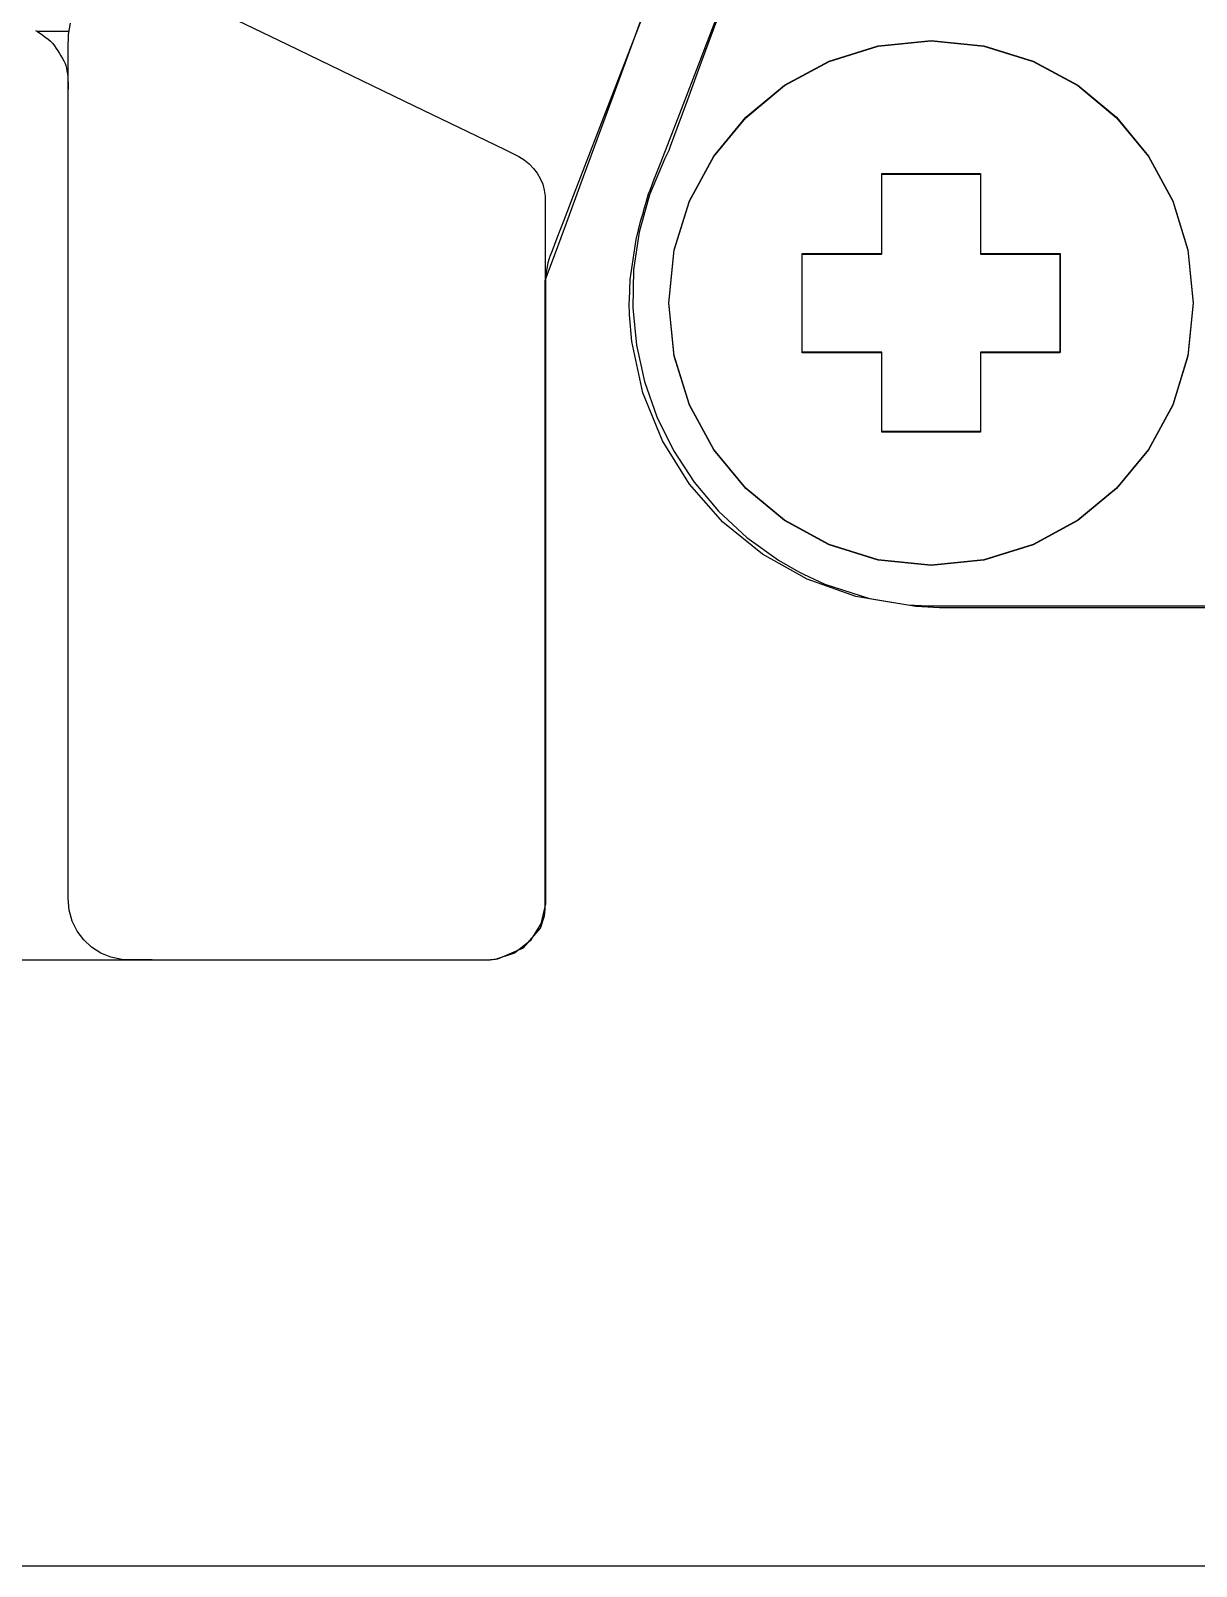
# Model space of a CAD drawing. Extents: x 1 to 47.7, y 0.2 to 35.
# Drawn here: x 37.041 to 37.63, y 10.665 to 11.44 of the extents above; entities that cross this region are included whole.
import ezdxf

# ---------------------------------------------------------------- set-up
doc = ezdxf.new("R2010")
doc.units = 0
doc.header["$MEASUREMENT"] = 0
for name, color, linetype in [('5_1___24__TARGET_LEDS___12', 7, 'CONTINUOUS'), ('6_1__EMPTY_IO_BOARD_POSITI', 7, 'CONTINUOUS'), ('6_2___8__INDEPENDENT_INPUT', 7, 'CONTINUOUS'), ('6_3___8__OPTOISO_INDEPENDE', 7, 'CONTINUOUS'), ('6_4___24__OPTOISO_INDEPEND', 7, 'CONTINUOUS'), ('6_5___8__INDEPENDENT_INPUT', 7, 'CONTINUOUS'), ('6_6___8__INDEPENDENT_INPUT', 7, 'CONTINUOUS'), ('6_7___8__OPTOISO_INDEPENDE', 7, 'CONTINUOUS'), ('6_8___8__OPTOISO_INDEPENDE', 7, 'CONTINUOUS'), ('7_0_____DWG', 7, 'CONTINUOUS')]:
    doc.layers.add(name, color=color, linetype=linetype)

msp = doc.modelspace()

# ---------------------------------------------------------------- linework, layer by layer
at = {"layer": '5_1___24__TARGET_LEDS___12'}
for points in [[(37.00988, 10.9711), (37.04371, 10.9711), (37.07542, 10.9711), (37.10496, 10.9711), (37.13227, 10.9711), (37.1573, 10.9711), (37.17999, 10.9711), (37.20029, 10.9711), (37.21813, 10.9711), (37.23348, 10.9711), (37.24626, 10.9711), (37.25642, 10.9711), (37.26391, 10.9711), (37.26867, 10.9711), (37.2711, 10.9711), (37.27302, 10.97118), (37.27676, 10.97163), (37.2898, 10.97707), (37.29836, 10.98706), (37.30037, 10.99325), (37.3007, 10.99655), (37.30071, 11.00078), (37.30071, 11.00637), (37.30071, 11.01426), (37.30071, 11.03608), (37.30071, 11.06443), (37.30071, 11.0975), (37.30071, 11.17051), (37.30071, 11.20684), (37.30071, 11.24063), (37.30071, 11.27007), (37.30071, 11.29334), (37.30071, 11.30209), (37.30071, 11.30863), (37.30071, 11.31272), (37.30071, 11.31413), (37.30106, 11.31508), (37.30207, 11.31782), (37.30584, 11.32807), (37.31158, 11.34368), (37.31884, 11.36342), (37.33613, 11.41043), (37.35414, 11.45939)], [(37.14071, 11.44766), (37.17044, 11.43331), (37.20288, 11.41765), (37.23442, 11.40243), (37.26144, 11.38939), (37.2803, 11.38029), (37.28739, 11.37686), (37.29011, 11.37507), (37.29257, 11.37304), (37.29476, 11.37077), (37.29664, 11.36829), (37.2982, 11.36563), (37.29941, 11.3628), (37.30023, 11.35983), (37.30066, 11.35675), (37.30071, 11.35475), (37.30071, 11.35178), (37.30071, 11.3466), (37.30071, 11.34002), (37.30071, 11.33284), (37.30071, 11.32586), (37.30071, 11.31988), (37.30071, 11.3157), (37.30071, 11.31413)], [(37.04315, 11.44049), (37.04438, 11.43974), (37.04562, 11.43893), (37.04686, 11.43806), (37.04812, 11.43713), (37.0494, 11.43614), (37.05071, 11.43508), (37.05194, 11.43392), (37.05273, 11.43267), (37.05356, 11.43141), (37.0544, 11.43014), (37.05524, 11.42887), (37.05604, 11.4276), (37.0568, 11.42634), (37.05749, 11.42508), (37.05808, 11.42384), (37.05851, 11.4227), (37.05882, 11.42147), (37.05907, 11.4201), (37.05928, 11.41862), (37.05944, 11.41706), (37.05955, 11.41546), (37.05963, 11.41385), (37.05968, 11.41229), (37.05969, 11.41079)], [(37.0439, 11.44003), (37.05969, 11.44003)], [(37.10204, 10.9711), (37.10156, 10.9711), (37.1003, 10.9711), (37.0985, 10.9711), (37.0964, 10.9711), (37.09423, 10.9711), (37.09225, 10.9711), (37.09069, 10.9711), (37.08979, 10.9711), (37.08678, 10.97124), (37.08124, 10.97234), (37.07612, 10.97442), (37.07151, 10.9774), (37.06751, 10.98116), (37.06423, 10.9856), (37.06176, 10.99062), (37.06021, 10.99613), (37.05966, 11.002), (37.05966, 11.01859), (37.05966, 11.0627), (37.05966, 11.12586), (37.05966, 11.19962), (37.05966, 11.27549), (37.05966, 11.345), (37.05966, 11.3997), (37.05966, 11.43111), (37.0598, 11.43841), (37.06086, 11.44411)], [(37.38767, 11.44665), (37.37952, 11.42449), (37.37253, 11.40548), (37.36714, 11.39085), (37.36382, 11.38182), (37.36307, 11.37977), (37.36295, 11.37944), (37.3611, 11.37581), (37.35339, 11.35739), (37.34817, 11.33854), (37.34538, 11.31947), (37.34494, 11.3004), (37.3468, 11.28153), (37.35089, 11.26308), (37.35714, 11.24525), (37.36549, 11.22826), (37.37588, 11.21232), (37.38823, 11.19763), (37.40249, 11.18442), (37.41859, 11.17289), (37.42731, 11.16782), (37.4299, 11.16646), (37.43122, 11.16578), (37.44205, 11.16087), (37.4646, 11.15353), (37.48801, 11.14961), (37.49991, 11.14898), (37.50374, 11.14896), (37.51201, 11.14896), (37.52651, 11.14896), (37.54592, 11.14896), (37.56896, 11.14896), (37.59432, 11.14896), (37.64687, 11.14896)], [(37.47072, 11.32787), (37.47072, 11.36818), (37.52066, 11.36818), (37.52066, 11.32787), (37.5608, 11.32787), (37.5608, 11.27793), (37.52066, 11.27793), (37.52066, 11.23798), (37.47072, 11.23798), (37.47072, 11.27793), (37.43057, 11.27793), (37.43057, 11.32787), (37.47072, 11.32787)]]:
    msp.add_lwpolyline(points, dxfattribs=at)
msp.add_lwpolyline([(37.62813, 11.30291), (37.62544, 11.27621), (37.61772, 11.25134), (37.60551, 11.22884), (37.58934, 11.20923), (37.56973, 11.19306), (37.54723, 11.18084), (37.52237, 11.17312), (37.49567, 11.17043), (37.46898, 11.17312), (37.44412, 11.18084), (37.42162, 11.19306), (37.40201, 11.20923), (37.38584, 11.22884), (37.37362, 11.25134), (37.36591, 11.27621), (37.36321, 11.30291), (37.36591, 11.3296), (37.37362, 11.35447), (37.38584, 11.37697), (37.40201, 11.39658), (37.42162, 11.41275), (37.44412, 11.42497), (37.46898, 11.43269), (37.49567, 11.43538), (37.52237, 11.43269), (37.54723, 11.42497), (37.56973, 11.41275), (37.58934, 11.39658), (37.60551, 11.37697), (37.61772, 11.35447), (37.62544, 11.3296)], close=True, dxfattribs=at)
at = {"layer": '6_1__EMPTY_IO_BOARD_POSITI'}
for points in [[(37.35374, 11.45755), (37.32633, 11.38664), (37.31483, 11.35689), (37.31022, 11.34497), (37.3066, 11.3356), (37.30413, 11.32921), (37.30298, 11.32624), (37.30289, 11.32599), (37.30265, 11.32527), (37.30196, 11.32312), (37.301, 11.31712), (37.30089, 11.31532), (37.30089, 11.31528), (37.30089, 11.31327), (37.30089, 11.3062), (37.30089, 11.29465), (37.30089, 11.27921), (37.30089, 11.26051), (37.30089, 11.23916), (37.30089, 11.21579), (37.30089, 11.11437), (37.30089, 11.06754), (37.30089, 11.04725), (37.30089, 11.02987), (37.30089, 11.01602), (37.30089, 11.00632), (37.30089, 11.00137), (37.30085, 10.99932), (37.29852, 10.98921), (37.29307, 10.98071), (37.28516, 10.97449), (37.27544, 10.97121), (37.27281, 10.97092), (37.27147, 10.97086), (37.27083, 10.97086), (37.26727, 10.97086), (37.25829, 10.97086), (37.24404, 10.97086), (37.22468, 10.97086), (37.20035, 10.97086), (37.17121, 10.97086), (37.13742, 10.97086), (37.09912, 10.97086), (37.05647, 10.97086), (37.00963, 10.97086)], [(37.64448, 11.14974), (37.60816, 11.14974), (37.57183, 11.14974), (37.53904, 11.14974), (37.52507, 11.14974), (37.51331, 11.14974), (37.5042, 11.14974), (37.49818, 11.14974), (37.4957, 11.14974), (37.49418, 11.14975), (37.49075, 11.14982), (37.48394, 11.15019), (37.4576, 11.15458), (37.43297, 11.16332), (37.41047, 11.17598), (37.39052, 11.19214), (37.37352, 11.21137), (37.3599, 11.23327), (37.35006, 11.25739), (37.34442, 11.28333), (37.3433, 11.29684), (37.34319, 11.30292), (37.3432, 11.30423), (37.34365, 11.31464), (37.3466, 11.33487), (37.34905, 11.34464), (37.35029, 11.34876), (37.3504, 11.34915), (37.35187, 11.35418), (37.35296, 11.35791), (37.3537, 11.35982), (37.35581, 11.36528), (37.35912, 11.37384), (37.36346, 11.38508), (37.36867, 11.39855), (37.37458, 11.41383), (37.38781, 11.44804)], [(37.47069, 11.32752), (37.47069, 11.36783), (37.52063, 11.36783), (37.52063, 11.32752), (37.56078, 11.32752), (37.56078, 11.27758), (37.52063, 11.27758), (37.52063, 11.23763), (37.47069, 11.23763), (37.47069, 11.27758), (37.43055, 11.27758), (37.43055, 11.32752), (37.47069, 11.32752)]]:
    msp.add_lwpolyline(points, dxfattribs=at)
msp.add_lwpolyline([(37.62812, 11.30273), (37.62543, 11.27603), (37.61771, 11.25117), (37.6055, 11.22866), (37.58933, 11.20906), (37.56972, 11.19288), (37.54722, 11.18067), (37.52236, 11.17295), (37.49566, 11.17026), (37.46897, 11.17295), (37.4441, 11.18067), (37.4216, 11.19288), (37.402, 11.20906), (37.38583, 11.22866), (37.37361, 11.25117), (37.36589, 11.27603), (37.3632, 11.30273), (37.36589, 11.32943), (37.37361, 11.3543), (37.38583, 11.3768), (37.402, 11.3964), (37.4216, 11.41258), (37.4441, 11.42479), (37.46897, 11.43251), (37.49566, 11.4352), (37.52236, 11.43251), (37.54722, 11.42479), (37.56972, 11.41258), (37.58933, 11.3964), (37.6055, 11.3768), (37.61771, 11.3543), (37.62543, 11.32943)], close=True, dxfattribs=at)
at = {"layer": '6_2___8__INDEPENDENT_INPUT'}
for points in [[(37.00988, 10.9711), (37.04371, 10.9711), (37.07542, 10.9711), (37.10496, 10.9711), (37.13227, 10.9711), (37.1573, 10.9711), (37.17999, 10.9711), (37.20029, 10.9711), (37.21813, 10.9711), (37.23348, 10.9711), (37.24626, 10.9711), (37.25642, 10.9711), (37.26391, 10.9711), (37.26867, 10.9711), (37.2711, 10.9711), (37.27302, 10.97118), (37.27676, 10.97163), (37.2898, 10.97707), (37.29836, 10.98706), (37.30037, 10.99325), (37.3007, 10.99655), (37.30071, 11.00078), (37.30071, 11.00637), (37.30071, 11.01426), (37.30071, 11.03608), (37.30071, 11.06443), (37.30071, 11.0975), (37.30071, 11.17051), (37.30071, 11.20684), (37.30071, 11.24063), (37.30071, 11.27007), (37.30071, 11.29334), (37.30071, 11.30209), (37.30071, 11.30863), (37.30071, 11.31272), (37.30071, 11.31413), (37.30106, 11.31508), (37.30207, 11.31782), (37.30584, 11.32807), (37.31158, 11.34368), (37.31884, 11.36342), (37.33613, 11.41043), (37.35414, 11.45939)], [(37.14071, 11.44766), (37.17044, 11.43331), (37.20288, 11.41765), (37.23442, 11.40243), (37.26144, 11.38939), (37.2803, 11.38029), (37.28739, 11.37686), (37.29011, 11.37507), (37.29257, 11.37304), (37.29476, 11.37077), (37.29664, 11.36829), (37.2982, 11.36563), (37.29941, 11.3628), (37.30023, 11.35983), (37.30066, 11.35675), (37.30071, 11.35475), (37.30071, 11.35178), (37.30071, 11.3466), (37.30071, 11.34002), (37.30071, 11.33284), (37.30071, 11.32586), (37.30071, 11.31988), (37.30071, 11.3157), (37.30071, 11.31413)], [(37.04315, 11.44049), (37.04438, 11.43974), (37.04562, 11.43893), (37.04686, 11.43806), (37.04812, 11.43713), (37.0494, 11.43614), (37.05071, 11.43508), (37.05194, 11.43392), (37.05273, 11.43267), (37.05356, 11.43141), (37.0544, 11.43014), (37.05524, 11.42887), (37.05604, 11.4276), (37.0568, 11.42634), (37.05749, 11.42508), (37.05808, 11.42384), (37.05851, 11.4227), (37.05882, 11.42147), (37.05907, 11.4201), (37.05928, 11.41862), (37.05944, 11.41706), (37.05955, 11.41546), (37.05963, 11.41385), (37.05968, 11.41229), (37.05969, 11.41079)], [(37.0439, 11.44003), (37.05969, 11.44003)], [(37.10204, 10.9711), (37.10156, 10.9711), (37.1003, 10.9711), (37.0985, 10.9711), (37.0964, 10.9711), (37.09423, 10.9711), (37.09225, 10.9711), (37.09069, 10.9711), (37.08979, 10.9711), (37.08678, 10.97124), (37.08124, 10.97234), (37.07612, 10.97442), (37.07151, 10.9774), (37.06751, 10.98116), (37.06423, 10.9856), (37.06176, 10.99062), (37.06021, 10.99613), (37.05966, 11.002), (37.05966, 11.01859), (37.05966, 11.0627), (37.05966, 11.12586), (37.05966, 11.19962), (37.05966, 11.27549), (37.05966, 11.345), (37.05966, 11.3997), (37.05966, 11.43111), (37.0598, 11.43841), (37.06086, 11.44411)], [(37.38767, 11.44665), (37.37952, 11.42449), (37.37253, 11.40548), (37.36714, 11.39085), (37.36382, 11.38182), (37.36307, 11.37977), (37.36295, 11.37944), (37.3611, 11.37581), (37.35339, 11.35739), (37.34817, 11.33854), (37.34538, 11.31947), (37.34494, 11.3004), (37.3468, 11.28153), (37.35089, 11.26308), (37.35714, 11.24525), (37.36549, 11.22826), (37.37588, 11.21232), (37.38823, 11.19763), (37.40249, 11.18442), (37.41859, 11.17289), (37.42731, 11.16782), (37.4299, 11.16646), (37.43122, 11.16578), (37.44205, 11.16087), (37.4646, 11.15353), (37.48801, 11.14961), (37.49991, 11.14898), (37.50374, 11.14896), (37.51201, 11.14896), (37.52651, 11.14896), (37.54592, 11.14896), (37.56896, 11.14896), (37.59432, 11.14896), (37.64687, 11.14896)], [(37.47072, 11.32787), (37.47072, 11.36818), (37.52066, 11.36818), (37.52066, 11.32787), (37.5608, 11.32787), (37.5608, 11.27793), (37.52066, 11.27793), (37.52066, 11.23798), (37.47072, 11.23798), (37.47072, 11.27793), (37.43057, 11.27793), (37.43057, 11.32787), (37.47072, 11.32787)]]:
    msp.add_lwpolyline(points, dxfattribs=at)
msp.add_lwpolyline([(37.62813, 11.30291), (37.62544, 11.27621), (37.61772, 11.25134), (37.60551, 11.22884), (37.58934, 11.20923), (37.56973, 11.19306), (37.54723, 11.18084), (37.52237, 11.17312), (37.49567, 11.17043), (37.46898, 11.17312), (37.44412, 11.18084), (37.42162, 11.19306), (37.40201, 11.20923), (37.38584, 11.22884), (37.37362, 11.25134), (37.36591, 11.27621), (37.36321, 11.30291), (37.36591, 11.3296), (37.37362, 11.35447), (37.38584, 11.37697), (37.40201, 11.39658), (37.42162, 11.41275), (37.44412, 11.42497), (37.46898, 11.43269), (37.49567, 11.43538), (37.52237, 11.43269), (37.54723, 11.42497), (37.56973, 11.41275), (37.58934, 11.39658), (37.60551, 11.37697), (37.61772, 11.35447), (37.62544, 11.3296)], close=True, dxfattribs=at)
at = {"layer": '6_3___8__OPTOISO_INDEPENDE'}
for points in [[(37.00988, 10.9711), (37.04371, 10.9711), (37.07542, 10.9711), (37.10496, 10.9711), (37.13227, 10.9711), (37.1573, 10.9711), (37.17999, 10.9711), (37.20029, 10.9711), (37.21813, 10.9711), (37.23348, 10.9711), (37.24626, 10.9711), (37.25642, 10.9711), (37.26391, 10.9711), (37.26867, 10.9711), (37.2711, 10.9711), (37.27302, 10.97118), (37.27676, 10.97163), (37.2898, 10.97707), (37.29836, 10.98706), (37.30037, 10.99325), (37.3007, 10.99655), (37.30071, 11.00078), (37.30071, 11.00637), (37.30071, 11.01426), (37.30071, 11.03608), (37.30071, 11.06443), (37.30071, 11.0975), (37.30071, 11.17051), (37.30071, 11.20684), (37.30071, 11.24063), (37.30071, 11.27007), (37.30071, 11.29334), (37.30071, 11.30209), (37.30071, 11.30863), (37.30071, 11.31272), (37.30071, 11.31413), (37.30106, 11.31508), (37.30207, 11.31782), (37.30584, 11.32807), (37.31158, 11.34368), (37.31884, 11.36342), (37.33613, 11.41043), (37.35414, 11.45939)], [(37.14071, 11.44766), (37.17044, 11.43331), (37.20288, 11.41765), (37.23442, 11.40243), (37.26144, 11.38939), (37.2803, 11.38029), (37.28739, 11.37686), (37.29011, 11.37507), (37.29257, 11.37304), (37.29476, 11.37077), (37.29664, 11.36829), (37.2982, 11.36563), (37.29941, 11.3628), (37.30023, 11.35983), (37.30066, 11.35675), (37.30071, 11.35475), (37.30071, 11.35178), (37.30071, 11.3466), (37.30071, 11.34002), (37.30071, 11.33284), (37.30071, 11.32586), (37.30071, 11.31988), (37.30071, 11.3157), (37.30071, 11.31413)], [(37.04315, 11.44049), (37.04438, 11.43974), (37.04562, 11.43893), (37.04686, 11.43806), (37.04812, 11.43713), (37.0494, 11.43614), (37.05071, 11.43508), (37.05194, 11.43392), (37.05273, 11.43267), (37.05356, 11.43141), (37.0544, 11.43014), (37.05524, 11.42887), (37.05604, 11.4276), (37.0568, 11.42634), (37.05749, 11.42508), (37.05808, 11.42384), (37.05851, 11.4227), (37.05882, 11.42147), (37.05907, 11.4201), (37.05928, 11.41862), (37.05944, 11.41706), (37.05955, 11.41546), (37.05963, 11.41385), (37.05968, 11.41229), (37.05969, 11.41079)], [(37.0439, 11.44003), (37.05969, 11.44003)], [(37.10204, 10.9711), (37.10156, 10.9711), (37.1003, 10.9711), (37.0985, 10.9711), (37.0964, 10.9711), (37.09423, 10.9711), (37.09225, 10.9711), (37.09069, 10.9711), (37.08979, 10.9711), (37.08678, 10.97124), (37.08124, 10.97234), (37.07612, 10.97442), (37.07151, 10.9774), (37.06751, 10.98116), (37.06423, 10.9856), (37.06176, 10.99062), (37.06021, 10.99613), (37.05966, 11.002), (37.05966, 11.01859), (37.05966, 11.0627), (37.05966, 11.12586), (37.05966, 11.19962), (37.05966, 11.27549), (37.05966, 11.345), (37.05966, 11.3997), (37.05966, 11.43111), (37.0598, 11.43841), (37.06086, 11.44411)], [(37.38767, 11.44665), (37.37952, 11.42449), (37.37253, 11.40548), (37.36714, 11.39085), (37.36382, 11.38182), (37.36307, 11.37977), (37.36295, 11.37944), (37.3611, 11.37581), (37.35339, 11.35739), (37.34817, 11.33854), (37.34538, 11.31947), (37.34494, 11.3004), (37.3468, 11.28153), (37.35089, 11.26308), (37.35714, 11.24525), (37.36549, 11.22826), (37.37588, 11.21232), (37.38823, 11.19763), (37.40249, 11.18442), (37.41859, 11.17289), (37.42731, 11.16782), (37.4299, 11.16646), (37.43122, 11.16578), (37.44205, 11.16087), (37.4646, 11.15353), (37.48801, 11.14961), (37.49991, 11.14898), (37.50374, 11.14896), (37.51201, 11.14896), (37.52651, 11.14896), (37.54592, 11.14896), (37.56896, 11.14896), (37.59432, 11.14896), (37.64687, 11.14896)], [(37.47072, 11.32787), (37.47072, 11.36818), (37.52066, 11.36818), (37.52066, 11.32787), (37.5608, 11.32787), (37.5608, 11.27793), (37.52066, 11.27793), (37.52066, 11.23798), (37.47072, 11.23798), (37.47072, 11.27793), (37.43057, 11.27793), (37.43057, 11.32787), (37.47072, 11.32787)]]:
    msp.add_lwpolyline(points, dxfattribs=at)
msp.add_lwpolyline([(37.62813, 11.30291), (37.62544, 11.27621), (37.61772, 11.25134), (37.60551, 11.22884), (37.58934, 11.20923), (37.56973, 11.19306), (37.54723, 11.18084), (37.52237, 11.17312), (37.49567, 11.17043), (37.46898, 11.17312), (37.44412, 11.18084), (37.42162, 11.19306), (37.40201, 11.20923), (37.38584, 11.22884), (37.37362, 11.25134), (37.36591, 11.27621), (37.36321, 11.30291), (37.36591, 11.3296), (37.37362, 11.35447), (37.38584, 11.37697), (37.40201, 11.39658), (37.42162, 11.41275), (37.44412, 11.42497), (37.46898, 11.43269), (37.49567, 11.43538), (37.52237, 11.43269), (37.54723, 11.42497), (37.56973, 11.41275), (37.58934, 11.39658), (37.60551, 11.37697), (37.61772, 11.35447), (37.62544, 11.3296)], close=True, dxfattribs=at)
at = {"layer": '6_4___24__OPTOISO_INDEPEND'}
for points in [[(37.00988, 10.9711), (37.04371, 10.9711), (37.07542, 10.9711), (37.10496, 10.9711), (37.13227, 10.9711), (37.1573, 10.9711), (37.17999, 10.9711), (37.20029, 10.9711), (37.21813, 10.9711), (37.23348, 10.9711), (37.24626, 10.9711), (37.25642, 10.9711), (37.26391, 10.9711), (37.26867, 10.9711), (37.2711, 10.9711), (37.27302, 10.97118), (37.27676, 10.97163), (37.2898, 10.97707), (37.29836, 10.98706), (37.30037, 10.99325), (37.3007, 10.99655), (37.30071, 11.00078), (37.30071, 11.00637), (37.30071, 11.01426), (37.30071, 11.03608), (37.30071, 11.06443), (37.30071, 11.0975), (37.30071, 11.17051), (37.30071, 11.20684), (37.30071, 11.24063), (37.30071, 11.27007), (37.30071, 11.29334), (37.30071, 11.30209), (37.30071, 11.30863), (37.30071, 11.31272), (37.30071, 11.31413), (37.30106, 11.31508), (37.30207, 11.31782), (37.30584, 11.32807), (37.31158, 11.34368), (37.31884, 11.36342), (37.33613, 11.41043), (37.35414, 11.45939)], [(37.14071, 11.44766), (37.17044, 11.43331), (37.20288, 11.41765), (37.23442, 11.40243), (37.26144, 11.38939), (37.2803, 11.38029), (37.28739, 11.37686), (37.29011, 11.37507), (37.29257, 11.37304), (37.29476, 11.37077), (37.29664, 11.36829), (37.2982, 11.36563), (37.29941, 11.3628), (37.30023, 11.35983), (37.30066, 11.35675), (37.30071, 11.35475), (37.30071, 11.35178), (37.30071, 11.3466), (37.30071, 11.34002), (37.30071, 11.33284), (37.30071, 11.32586), (37.30071, 11.31988), (37.30071, 11.3157), (37.30071, 11.31413)], [(37.04315, 11.44049), (37.04438, 11.43974), (37.04562, 11.43893), (37.04686, 11.43806), (37.04812, 11.43713), (37.0494, 11.43614), (37.05071, 11.43508), (37.05194, 11.43392), (37.05273, 11.43267), (37.05356, 11.43141), (37.0544, 11.43014), (37.05524, 11.42887), (37.05604, 11.4276), (37.0568, 11.42634), (37.05749, 11.42508), (37.05808, 11.42384), (37.05851, 11.4227), (37.05882, 11.42147), (37.05907, 11.4201), (37.05928, 11.41862), (37.05944, 11.41706), (37.05955, 11.41546), (37.05963, 11.41385), (37.05968, 11.41229), (37.05969, 11.41079)], [(37.0439, 11.44003), (37.05969, 11.44003)], [(37.10204, 10.9711), (37.10156, 10.9711), (37.1003, 10.9711), (37.0985, 10.9711), (37.0964, 10.9711), (37.09423, 10.9711), (37.09225, 10.9711), (37.09069, 10.9711), (37.08979, 10.9711), (37.08678, 10.97124), (37.08124, 10.97234), (37.07612, 10.97442), (37.07151, 10.9774), (37.06751, 10.98116), (37.06423, 10.9856), (37.06176, 10.99062), (37.06021, 10.99613), (37.05966, 11.002), (37.05966, 11.01859), (37.05966, 11.0627), (37.05966, 11.12586), (37.05966, 11.19962), (37.05966, 11.27549), (37.05966, 11.345), (37.05966, 11.3997), (37.05966, 11.43111), (37.0598, 11.43841), (37.06086, 11.44411)], [(37.38767, 11.44665), (37.37952, 11.42449), (37.37253, 11.40548), (37.36714, 11.39085), (37.36382, 11.38182), (37.36307, 11.37977), (37.36295, 11.37944), (37.3611, 11.37581), (37.35339, 11.35739), (37.34817, 11.33854), (37.34538, 11.31947), (37.34494, 11.3004), (37.3468, 11.28153), (37.35089, 11.26308), (37.35714, 11.24525), (37.36549, 11.22826), (37.37588, 11.21232), (37.38823, 11.19763), (37.40249, 11.18442), (37.41859, 11.17289), (37.42731, 11.16782), (37.4299, 11.16646), (37.43122, 11.16578), (37.44205, 11.16087), (37.4646, 11.15353), (37.48801, 11.14961), (37.49991, 11.14898), (37.50374, 11.14896), (37.51201, 11.14896), (37.52651, 11.14896), (37.54592, 11.14896), (37.56896, 11.14896), (37.59432, 11.14896), (37.64687, 11.14896)], [(37.47072, 11.32787), (37.47072, 11.36818), (37.52066, 11.36818), (37.52066, 11.32787), (37.5608, 11.32787), (37.5608, 11.27793), (37.52066, 11.27793), (37.52066, 11.23798), (37.47072, 11.23798), (37.47072, 11.27793), (37.43057, 11.27793), (37.43057, 11.32787), (37.47072, 11.32787)]]:
    msp.add_lwpolyline(points, dxfattribs=at)
msp.add_lwpolyline([(37.62813, 11.30291), (37.62544, 11.27621), (37.61772, 11.25134), (37.60551, 11.22884), (37.58934, 11.20923), (37.56973, 11.19306), (37.54723, 11.18084), (37.52237, 11.17312), (37.49567, 11.17043), (37.46898, 11.17312), (37.44412, 11.18084), (37.42162, 11.19306), (37.40201, 11.20923), (37.38584, 11.22884), (37.37362, 11.25134), (37.36591, 11.27621), (37.36321, 11.30291), (37.36591, 11.3296), (37.37362, 11.35447), (37.38584, 11.37697), (37.40201, 11.39658), (37.42162, 11.41275), (37.44412, 11.42497), (37.46898, 11.43269), (37.49567, 11.43538), (37.52237, 11.43269), (37.54723, 11.42497), (37.56973, 11.41275), (37.58934, 11.39658), (37.60551, 11.37697), (37.61772, 11.35447), (37.62544, 11.3296)], close=True, dxfattribs=at)
at = {"layer": '6_5___8__INDEPENDENT_INPUT'}
for points in [[(37.00988, 10.9711), (37.04371, 10.9711), (37.07542, 10.9711), (37.10496, 10.9711), (37.13227, 10.9711), (37.1573, 10.9711), (37.17999, 10.9711), (37.20029, 10.9711), (37.21813, 10.9711), (37.23348, 10.9711), (37.24626, 10.9711), (37.25642, 10.9711), (37.26391, 10.9711), (37.26867, 10.9711), (37.2711, 10.9711), (37.27302, 10.97118), (37.27676, 10.97163), (37.2898, 10.97707), (37.29836, 10.98706), (37.30037, 10.99325), (37.3007, 10.99655), (37.30071, 11.00078), (37.30071, 11.00637), (37.30071, 11.01426), (37.30071, 11.03608), (37.30071, 11.06443), (37.30071, 11.0975), (37.30071, 11.17051), (37.30071, 11.20684), (37.30071, 11.24063), (37.30071, 11.27007), (37.30071, 11.29334), (37.30071, 11.30209), (37.30071, 11.30863), (37.30071, 11.31272), (37.30071, 11.31413), (37.30106, 11.31508), (37.30207, 11.31782), (37.30584, 11.32807), (37.31158, 11.34368), (37.31884, 11.36342), (37.33613, 11.41043), (37.35414, 11.45939)], [(37.14071, 11.44766), (37.17044, 11.43331), (37.20288, 11.41765), (37.23442, 11.40243), (37.26144, 11.38939), (37.2803, 11.38029), (37.28739, 11.37686), (37.29011, 11.37507), (37.29257, 11.37304), (37.29476, 11.37077), (37.29664, 11.36829), (37.2982, 11.36563), (37.29941, 11.3628), (37.30023, 11.35983), (37.30066, 11.35675), (37.30071, 11.35475), (37.30071, 11.35178), (37.30071, 11.3466), (37.30071, 11.34002), (37.30071, 11.33284), (37.30071, 11.32586), (37.30071, 11.31988), (37.30071, 11.3157), (37.30071, 11.31413)], [(37.04315, 11.44049), (37.04438, 11.43974), (37.04562, 11.43893), (37.04686, 11.43806), (37.04812, 11.43713), (37.0494, 11.43614), (37.05071, 11.43508), (37.05194, 11.43392), (37.05273, 11.43267), (37.05356, 11.43141), (37.0544, 11.43014), (37.05524, 11.42887), (37.05604, 11.4276), (37.0568, 11.42634), (37.05749, 11.42508), (37.05808, 11.42384), (37.05851, 11.4227), (37.05882, 11.42147), (37.05907, 11.4201), (37.05928, 11.41862), (37.05944, 11.41706), (37.05955, 11.41546), (37.05963, 11.41385), (37.05968, 11.41229), (37.05969, 11.41079)], [(37.0439, 11.44003), (37.05969, 11.44003)], [(37.10204, 10.9711), (37.10156, 10.9711), (37.1003, 10.9711), (37.0985, 10.9711), (37.0964, 10.9711), (37.09423, 10.9711), (37.09225, 10.9711), (37.09069, 10.9711), (37.08979, 10.9711), (37.08678, 10.97124), (37.08124, 10.97234), (37.07612, 10.97442), (37.07151, 10.9774), (37.06751, 10.98116), (37.06423, 10.9856), (37.06176, 10.99062), (37.06021, 10.99613), (37.05966, 11.002), (37.05966, 11.01859), (37.05966, 11.0627), (37.05966, 11.12586), (37.05966, 11.19962), (37.05966, 11.27549), (37.05966, 11.345), (37.05966, 11.3997), (37.05966, 11.43111), (37.0598, 11.43841), (37.06086, 11.44411)], [(37.38767, 11.44665), (37.37952, 11.42449), (37.37253, 11.40548), (37.36714, 11.39085), (37.36382, 11.38182), (37.36307, 11.37977), (37.36295, 11.37944), (37.3611, 11.37581), (37.35339, 11.35739), (37.34817, 11.33854), (37.34538, 11.31947), (37.34494, 11.3004), (37.3468, 11.28153), (37.35089, 11.26308), (37.35714, 11.24525), (37.36549, 11.22826), (37.37588, 11.21232), (37.38823, 11.19763), (37.40249, 11.18442), (37.41859, 11.17289), (37.42731, 11.16782), (37.4299, 11.16646), (37.43122, 11.16578), (37.44205, 11.16087), (37.4646, 11.15353), (37.48801, 11.14961), (37.49991, 11.14898), (37.50374, 11.14896), (37.51201, 11.14896), (37.52651, 11.14896), (37.54592, 11.14896), (37.56896, 11.14896), (37.59432, 11.14896), (37.64687, 11.14896)], [(37.47072, 11.32787), (37.47072, 11.36818), (37.52066, 11.36818), (37.52066, 11.32787), (37.5608, 11.32787), (37.5608, 11.27793), (37.52066, 11.27793), (37.52066, 11.23798), (37.47072, 11.23798), (37.47072, 11.27793), (37.43057, 11.27793), (37.43057, 11.32787), (37.47072, 11.32787)]]:
    msp.add_lwpolyline(points, dxfattribs=at)
msp.add_lwpolyline([(37.62813, 11.30291), (37.62544, 11.27621), (37.61772, 11.25134), (37.60551, 11.22884), (37.58934, 11.20923), (37.56973, 11.19306), (37.54723, 11.18084), (37.52237, 11.17312), (37.49567, 11.17043), (37.46898, 11.17312), (37.44412, 11.18084), (37.42162, 11.19306), (37.40201, 11.20923), (37.38584, 11.22884), (37.37362, 11.25134), (37.36591, 11.27621), (37.36321, 11.30291), (37.36591, 11.3296), (37.37362, 11.35447), (37.38584, 11.37697), (37.40201, 11.39658), (37.42162, 11.41275), (37.44412, 11.42497), (37.46898, 11.43269), (37.49567, 11.43538), (37.52237, 11.43269), (37.54723, 11.42497), (37.56973, 11.41275), (37.58934, 11.39658), (37.60551, 11.37697), (37.61772, 11.35447), (37.62544, 11.3296)], close=True, dxfattribs=at)
at = {"layer": '6_6___8__INDEPENDENT_INPUT'}
for points in [[(37.00988, 10.9711), (37.04371, 10.9711), (37.07542, 10.9711), (37.10496, 10.9711), (37.13227, 10.9711), (37.1573, 10.9711), (37.17999, 10.9711), (37.20029, 10.9711), (37.21813, 10.9711), (37.23348, 10.9711), (37.24626, 10.9711), (37.25642, 10.9711), (37.26391, 10.9711), (37.26867, 10.9711), (37.2711, 10.9711), (37.27302, 10.97118), (37.27676, 10.97163), (37.2898, 10.97707), (37.29836, 10.98706), (37.30037, 10.99325), (37.3007, 10.99655), (37.30071, 11.00078), (37.30071, 11.00637), (37.30071, 11.01426), (37.30071, 11.03608), (37.30071, 11.06443), (37.30071, 11.0975), (37.30071, 11.17051), (37.30071, 11.20684), (37.30071, 11.24063), (37.30071, 11.27007), (37.30071, 11.29334), (37.30071, 11.30209), (37.30071, 11.30863), (37.30071, 11.31272), (37.30071, 11.31413), (37.30106, 11.31508), (37.30207, 11.31782), (37.30584, 11.32807), (37.31158, 11.34368), (37.31884, 11.36342), (37.33613, 11.41043), (37.35414, 11.45939)], [(37.14071, 11.44766), (37.17044, 11.43331), (37.20288, 11.41765), (37.23442, 11.40243), (37.26144, 11.38939), (37.2803, 11.38029), (37.28739, 11.37686), (37.29011, 11.37507), (37.29257, 11.37304), (37.29476, 11.37077), (37.29664, 11.36829), (37.2982, 11.36563), (37.29941, 11.3628), (37.30023, 11.35983), (37.30066, 11.35675), (37.30071, 11.35475), (37.30071, 11.35178), (37.30071, 11.3466), (37.30071, 11.34002), (37.30071, 11.33284), (37.30071, 11.32586), (37.30071, 11.31988), (37.30071, 11.3157), (37.30071, 11.31413)], [(37.04315, 11.44049), (37.04438, 11.43974), (37.04562, 11.43893), (37.04686, 11.43806), (37.04812, 11.43713), (37.0494, 11.43614), (37.05071, 11.43508), (37.05194, 11.43392), (37.05273, 11.43267), (37.05356, 11.43141), (37.0544, 11.43014), (37.05524, 11.42887), (37.05604, 11.4276), (37.0568, 11.42634), (37.05749, 11.42508), (37.05808, 11.42384), (37.05851, 11.4227), (37.05882, 11.42147), (37.05907, 11.4201), (37.05928, 11.41862), (37.05944, 11.41706), (37.05955, 11.41546), (37.05963, 11.41385), (37.05968, 11.41229), (37.05969, 11.41079)], [(37.0439, 11.44003), (37.05969, 11.44003)], [(37.10204, 10.9711), (37.10156, 10.9711), (37.1003, 10.9711), (37.0985, 10.9711), (37.0964, 10.9711), (37.09423, 10.9711), (37.09225, 10.9711), (37.09069, 10.9711), (37.08979, 10.9711), (37.08678, 10.97124), (37.08124, 10.97234), (37.07612, 10.97442), (37.07151, 10.9774), (37.06751, 10.98116), (37.06423, 10.9856), (37.06176, 10.99062), (37.06021, 10.99613), (37.05966, 11.002), (37.05966, 11.01859), (37.05966, 11.0627), (37.05966, 11.12586), (37.05966, 11.19962), (37.05966, 11.27549), (37.05966, 11.345), (37.05966, 11.3997), (37.05966, 11.43111), (37.0598, 11.43841), (37.06086, 11.44411)], [(37.38767, 11.44665), (37.37952, 11.42449), (37.37253, 11.40548), (37.36714, 11.39085), (37.36382, 11.38182), (37.36307, 11.37977), (37.36295, 11.37944), (37.3611, 11.37581), (37.35339, 11.35739), (37.34817, 11.33854), (37.34538, 11.31947), (37.34494, 11.3004), (37.3468, 11.28153), (37.35089, 11.26308), (37.35714, 11.24525), (37.36549, 11.22826), (37.37588, 11.21232), (37.38823, 11.19763), (37.40249, 11.18442), (37.41859, 11.17289), (37.42731, 11.16782), (37.4299, 11.16646), (37.43122, 11.16578), (37.44205, 11.16087), (37.4646, 11.15353), (37.48801, 11.14961), (37.49991, 11.14898), (37.50374, 11.14896), (37.51201, 11.14896), (37.52651, 11.14896), (37.54592, 11.14896), (37.56896, 11.14896), (37.59432, 11.14896), (37.64687, 11.14896)], [(37.47072, 11.32787), (37.47072, 11.36818), (37.52066, 11.36818), (37.52066, 11.32787), (37.5608, 11.32787), (37.5608, 11.27793), (37.52066, 11.27793), (37.52066, 11.23798), (37.47072, 11.23798), (37.47072, 11.27793), (37.43057, 11.27793), (37.43057, 11.32787), (37.47072, 11.32787)]]:
    msp.add_lwpolyline(points, dxfattribs=at)
msp.add_lwpolyline([(37.62813, 11.30291), (37.62544, 11.27621), (37.61772, 11.25134), (37.60551, 11.22884), (37.58934, 11.20923), (37.56973, 11.19306), (37.54723, 11.18084), (37.52237, 11.17312), (37.49567, 11.17043), (37.46898, 11.17312), (37.44412, 11.18084), (37.42162, 11.19306), (37.40201, 11.20923), (37.38584, 11.22884), (37.37362, 11.25134), (37.36591, 11.27621), (37.36321, 11.30291), (37.36591, 11.3296), (37.37362, 11.35447), (37.38584, 11.37697), (37.40201, 11.39658), (37.42162, 11.41275), (37.44412, 11.42497), (37.46898, 11.43269), (37.49567, 11.43538), (37.52237, 11.43269), (37.54723, 11.42497), (37.56973, 11.41275), (37.58934, 11.39658), (37.60551, 11.37697), (37.61772, 11.35447), (37.62544, 11.3296)], close=True, dxfattribs=at)
at = {"layer": '6_7___8__OPTOISO_INDEPENDE'}
for points in [[(37.00988, 10.9711), (37.04371, 10.9711), (37.07542, 10.9711), (37.10496, 10.9711), (37.13227, 10.9711), (37.1573, 10.9711), (37.17999, 10.9711), (37.20029, 10.9711), (37.21813, 10.9711), (37.23348, 10.9711), (37.24626, 10.9711), (37.25642, 10.9711), (37.26391, 10.9711), (37.26867, 10.9711), (37.2711, 10.9711), (37.27302, 10.97118), (37.27676, 10.97163), (37.2898, 10.97707), (37.29836, 10.98706), (37.30037, 10.99325), (37.3007, 10.99655), (37.30071, 11.00078), (37.30071, 11.00637), (37.30071, 11.01426), (37.30071, 11.03608), (37.30071, 11.06443), (37.30071, 11.0975), (37.30071, 11.17051), (37.30071, 11.20684), (37.30071, 11.24063), (37.30071, 11.27007), (37.30071, 11.29334), (37.30071, 11.30209), (37.30071, 11.30863), (37.30071, 11.31272), (37.30071, 11.31413), (37.30106, 11.31508), (37.30207, 11.31782), (37.30584, 11.32807), (37.31158, 11.34368), (37.31884, 11.36342), (37.33613, 11.41043), (37.35414, 11.45939)], [(37.14071, 11.44766), (37.17044, 11.43331), (37.20288, 11.41765), (37.23442, 11.40243), (37.26144, 11.38939), (37.2803, 11.38029), (37.28739, 11.37686), (37.29011, 11.37507), (37.29257, 11.37304), (37.29476, 11.37077), (37.29664, 11.36829), (37.2982, 11.36563), (37.29941, 11.3628), (37.30023, 11.35983), (37.30066, 11.35675), (37.30071, 11.35475), (37.30071, 11.35178), (37.30071, 11.3466), (37.30071, 11.34002), (37.30071, 11.33284), (37.30071, 11.32586), (37.30071, 11.31988), (37.30071, 11.3157), (37.30071, 11.31413)], [(37.04315, 11.44049), (37.04438, 11.43974), (37.04562, 11.43893), (37.04686, 11.43806), (37.04812, 11.43713), (37.0494, 11.43614), (37.05071, 11.43508), (37.05194, 11.43392), (37.05273, 11.43267), (37.05356, 11.43141), (37.0544, 11.43014), (37.05524, 11.42887), (37.05604, 11.4276), (37.0568, 11.42634), (37.05749, 11.42508), (37.05808, 11.42384), (37.05851, 11.4227), (37.05882, 11.42147), (37.05907, 11.4201), (37.05928, 11.41862), (37.05944, 11.41706), (37.05955, 11.41546), (37.05963, 11.41385), (37.05968, 11.41229), (37.05969, 11.41079)], [(37.0439, 11.44003), (37.05969, 11.44003)], [(37.10204, 10.9711), (37.10156, 10.9711), (37.1003, 10.9711), (37.0985, 10.9711), (37.0964, 10.9711), (37.09423, 10.9711), (37.09225, 10.9711), (37.09069, 10.9711), (37.08979, 10.9711), (37.08678, 10.97124), (37.08124, 10.97234), (37.07612, 10.97442), (37.07151, 10.9774), (37.06751, 10.98116), (37.06423, 10.9856), (37.06176, 10.99062), (37.06021, 10.99613), (37.05966, 11.002), (37.05966, 11.01859), (37.05966, 11.0627), (37.05966, 11.12586), (37.05966, 11.19962), (37.05966, 11.27549), (37.05966, 11.345), (37.05966, 11.3997), (37.05966, 11.43111), (37.0598, 11.43841), (37.06086, 11.44411)], [(37.38767, 11.44665), (37.37952, 11.42449), (37.37253, 11.40548), (37.36714, 11.39085), (37.36382, 11.38182), (37.36307, 11.37977), (37.36295, 11.37944), (37.3611, 11.37581), (37.35339, 11.35739), (37.34817, 11.33854), (37.34538, 11.31947), (37.34494, 11.3004), (37.3468, 11.28153), (37.35089, 11.26308), (37.35714, 11.24525), (37.36549, 11.22826), (37.37588, 11.21232), (37.38823, 11.19763), (37.40249, 11.18442), (37.41859, 11.17289), (37.42731, 11.16782), (37.4299, 11.16646), (37.43122, 11.16578), (37.44205, 11.16087), (37.4646, 11.15353), (37.48801, 11.14961), (37.49991, 11.14898), (37.50374, 11.14896), (37.51201, 11.14896), (37.52651, 11.14896), (37.54592, 11.14896), (37.56896, 11.14896), (37.59432, 11.14896), (37.64687, 11.14896)], [(37.47072, 11.32787), (37.47072, 11.36818), (37.52066, 11.36818), (37.52066, 11.32787), (37.5608, 11.32787), (37.5608, 11.27793), (37.52066, 11.27793), (37.52066, 11.23798), (37.47072, 11.23798), (37.47072, 11.27793), (37.43057, 11.27793), (37.43057, 11.32787), (37.47072, 11.32787)]]:
    msp.add_lwpolyline(points, dxfattribs=at)
msp.add_lwpolyline([(37.62813, 11.30291), (37.62544, 11.27621), (37.61772, 11.25134), (37.60551, 11.22884), (37.58934, 11.20923), (37.56973, 11.19306), (37.54723, 11.18084), (37.52237, 11.17312), (37.49567, 11.17043), (37.46898, 11.17312), (37.44412, 11.18084), (37.42162, 11.19306), (37.40201, 11.20923), (37.38584, 11.22884), (37.37362, 11.25134), (37.36591, 11.27621), (37.36321, 11.30291), (37.36591, 11.3296), (37.37362, 11.35447), (37.38584, 11.37697), (37.40201, 11.39658), (37.42162, 11.41275), (37.44412, 11.42497), (37.46898, 11.43269), (37.49567, 11.43538), (37.52237, 11.43269), (37.54723, 11.42497), (37.56973, 11.41275), (37.58934, 11.39658), (37.60551, 11.37697), (37.61772, 11.35447), (37.62544, 11.3296)], close=True, dxfattribs=at)
at = {"layer": '6_8___8__OPTOISO_INDEPENDE'}
for points in [[(37.00988, 10.9711), (37.04371, 10.9711), (37.07542, 10.9711), (37.10496, 10.9711), (37.13227, 10.9711), (37.1573, 10.9711), (37.17999, 10.9711), (37.20029, 10.9711), (37.21813, 10.9711), (37.23348, 10.9711), (37.24626, 10.9711), (37.25642, 10.9711), (37.26391, 10.9711), (37.26867, 10.9711), (37.2711, 10.9711), (37.27302, 10.97118), (37.27676, 10.97163), (37.2898, 10.97707), (37.29836, 10.98706), (37.30037, 10.99325), (37.3007, 10.99655), (37.30071, 11.00078), (37.30071, 11.00637), (37.30071, 11.01426), (37.30071, 11.03608), (37.30071, 11.06443), (37.30071, 11.0975), (37.30071, 11.17051), (37.30071, 11.20684), (37.30071, 11.24063), (37.30071, 11.27007), (37.30071, 11.29334), (37.30071, 11.30209), (37.30071, 11.30863), (37.30071, 11.31272), (37.30071, 11.31413), (37.30106, 11.31508), (37.30207, 11.31782), (37.30584, 11.32807), (37.31158, 11.34368), (37.31884, 11.36342), (37.33613, 11.41043), (37.35414, 11.45939)], [(37.14071, 11.44766), (37.17044, 11.43331), (37.20288, 11.41765), (37.23442, 11.40243), (37.26144, 11.38939), (37.2803, 11.38029), (37.28739, 11.37686), (37.29011, 11.37507), (37.29257, 11.37304), (37.29476, 11.37077), (37.29664, 11.36829), (37.2982, 11.36563), (37.29941, 11.3628), (37.30023, 11.35983), (37.30066, 11.35675), (37.30071, 11.35475), (37.30071, 11.35178), (37.30071, 11.3466), (37.30071, 11.34002), (37.30071, 11.33284), (37.30071, 11.32586), (37.30071, 11.31988), (37.30071, 11.3157), (37.30071, 11.31413)], [(37.04315, 11.44049), (37.04438, 11.43974), (37.04562, 11.43893), (37.04686, 11.43806), (37.04812, 11.43713), (37.0494, 11.43614), (37.05071, 11.43508), (37.05194, 11.43392), (37.05273, 11.43267), (37.05356, 11.43141), (37.0544, 11.43014), (37.05524, 11.42887), (37.05604, 11.4276), (37.0568, 11.42634), (37.05749, 11.42508), (37.05808, 11.42384), (37.05851, 11.4227), (37.05882, 11.42147), (37.05907, 11.4201), (37.05928, 11.41862), (37.05944, 11.41706), (37.05955, 11.41546), (37.05963, 11.41385), (37.05968, 11.41229), (37.05969, 11.41079)], [(37.0439, 11.44003), (37.05969, 11.44003)], [(37.10204, 10.9711), (37.10156, 10.9711), (37.1003, 10.9711), (37.0985, 10.9711), (37.0964, 10.9711), (37.09423, 10.9711), (37.09225, 10.9711), (37.09069, 10.9711), (37.08979, 10.9711), (37.08678, 10.97124), (37.08124, 10.97234), (37.07612, 10.97442), (37.07151, 10.9774), (37.06751, 10.98116), (37.06423, 10.9856), (37.06176, 10.99062), (37.06021, 10.99613), (37.05966, 11.002), (37.05966, 11.01859), (37.05966, 11.0627), (37.05966, 11.12586), (37.05966, 11.19962), (37.05966, 11.27549), (37.05966, 11.345), (37.05966, 11.3997), (37.05966, 11.43111), (37.0598, 11.43841), (37.06086, 11.44411)], [(37.38767, 11.44665), (37.37952, 11.42449), (37.37253, 11.40548), (37.36714, 11.39085), (37.36382, 11.38182), (37.36307, 11.37977), (37.36295, 11.37944), (37.3611, 11.37581), (37.35339, 11.35739), (37.34817, 11.33854), (37.34538, 11.31947), (37.34494, 11.3004), (37.3468, 11.28153), (37.35089, 11.26308), (37.35714, 11.24525), (37.36549, 11.22826), (37.37588, 11.21232), (37.38823, 11.19763), (37.40249, 11.18442), (37.41859, 11.17289), (37.42731, 11.16782), (37.4299, 11.16646), (37.43122, 11.16578), (37.44205, 11.16087), (37.4646, 11.15353), (37.48801, 11.14961), (37.49991, 11.14898), (37.50374, 11.14896), (37.51201, 11.14896), (37.52651, 11.14896), (37.54592, 11.14896), (37.56896, 11.14896), (37.59432, 11.14896), (37.64687, 11.14896)], [(37.47072, 11.32787), (37.47072, 11.36818), (37.52066, 11.36818), (37.52066, 11.32787), (37.5608, 11.32787), (37.5608, 11.27793), (37.52066, 11.27793), (37.52066, 11.23798), (37.47072, 11.23798), (37.47072, 11.27793), (37.43057, 11.27793), (37.43057, 11.32787), (37.47072, 11.32787)]]:
    msp.add_lwpolyline(points, dxfattribs=at)
msp.add_lwpolyline([(37.62813, 11.30291), (37.62544, 11.27621), (37.61772, 11.25134), (37.60551, 11.22884), (37.58934, 11.20923), (37.56973, 11.19306), (37.54723, 11.18084), (37.52237, 11.17312), (37.49567, 11.17043), (37.46898, 11.17312), (37.44412, 11.18084), (37.42162, 11.19306), (37.40201, 11.20923), (37.38584, 11.22884), (37.37362, 11.25134), (37.36591, 11.27621), (37.36321, 11.30291), (37.36591, 11.3296), (37.37362, 11.35447), (37.38584, 11.37697), (37.40201, 11.39658), (37.42162, 11.41275), (37.44412, 11.42497), (37.46898, 11.43269), (37.49567, 11.43538), (37.52237, 11.43269), (37.54723, 11.42497), (37.56973, 11.41275), (37.58934, 11.39658), (37.60551, 11.37697), (37.61772, 11.35447), (37.62544, 11.3296)], close=True, dxfattribs=at)
at = {"layer": '7_0_____DWG'}
msp.add_lwpolyline([(37.67755, 10.66478), (37.49377, 10.66478), (37.30856, 10.66478), (37.12201, 10.66478), (36.93422, 10.66478), (36.74529, 10.66478), (36.55531, 10.66478), (36.36438, 10.66478), (36.17259, 10.66478), (35.98004, 10.66478), (35.78682, 10.66478), (35.39876, 10.66478), (35.00918, 10.66478), (34.61883, 10.66478), (34.22848, 10.66478)], dxfattribs=at)

doc.saveas('drawing.dxf')
